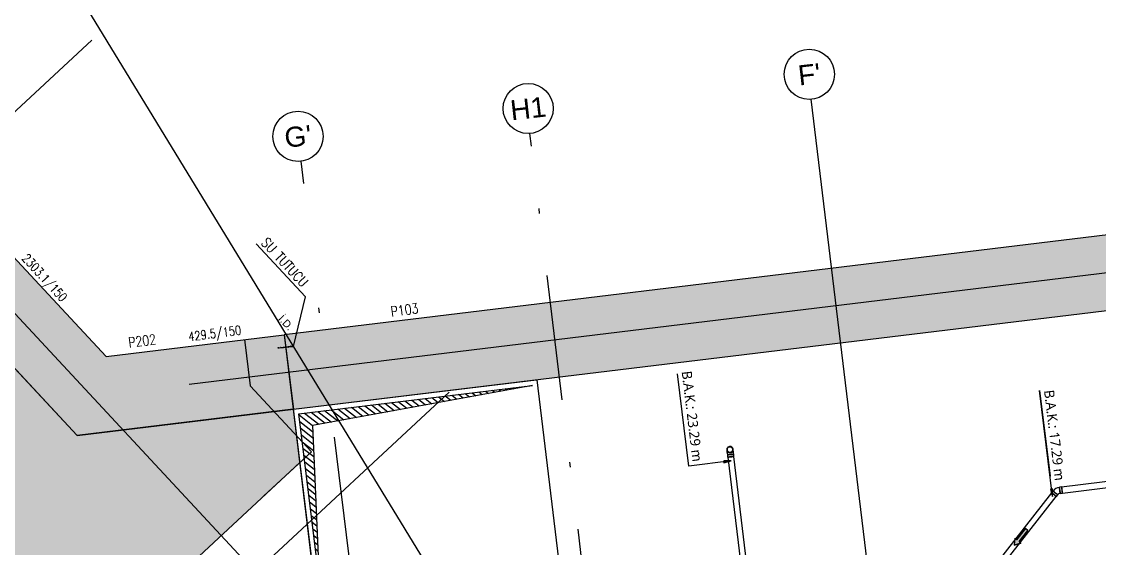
# Model space of a CAD drawing. Header units: millimetres. Extents: x 400382 to 401276, y 4543898 to 4544126.
# Drawn here: x 400429.5 to 400451.01, y 4544090.48 to 4544100.99 of the extents above; entities that cross this region are included whole.
import ezdxf
from ezdxf.enums import TextEntityAlignment as Align

# ---------------------------------------------------------------- set-up
doc = ezdxf.new("R2010")
doc.units = ezdxf.units.MM
for name, pattern in [('ACAD_ISO05W100', [33, 24, -3, 0, -3, 0, -3]), ('AKS', [3, 2.5, -0.25, 0, -0.25]), ('CONTINU', [0]), ('DASHDOT2', [0.5, 0.25, -0.125, 0, -0.125])]:
    doc.linetypes.add(name, pattern=pattern)
for name, color, linetype in [('aks prota', 2, 'AKS'), ('boşluk prota', 2, 'Continuous'), ('boşluk taraması prota', 252, 'Continuous'), ('caks prota', 4, 'Continuous'), ('iderzi_PROTA', 3, 'Continuous'), ('kiriş prota', 6, 'Continuous'), ('kolon tarama prota', 252, 'Continuous'), ('lperde prota', 4, 'Continuous'), ('merdiven prota', 2, 'Continuous'), ('not yazısı prota', 6, 'Continuous'), ('not çizgisi prota', 4, 'Continuous'), ('perde prota', 1, 'Continuous'), ('PRT-AL-TUNEL_EKSENI', 14, 'DASHDOT2'), ('st_s_su tutucu', 2, 'Continuous'), ('st_s_ölçü', 4, 'Continuous'), ('taks prota', 7, 'Continuous'), ('TARAMA', 8, 'Continuous'), ('tperde prota', 6, 'Continuous')]:
    doc.layers.add(name, color=color, linetype=linetype)
doc.styles.add('OLCU', font='romanstw.shx')
doc.styles.add('Segoe UI Light_1', font='', dxfattribs={"height": 199.9999999999999})
doc.styles.add('TAKS', font='Arial Unicode.ttf')
doc.styles.add('text25_PROTA', font='Arial.ttf', dxfattribs={"height": 25})
doc.styles.add('tkolon', font='romanstw.shx')
doc.styles.add('TSIMPLEX', font='romanstw.shx')
doc.styles.get('Segoe UI Light_1').set_extended_font_data('Segoe UI Light')
doc.dimstyles.new('1-50', dxfattribs={"dimtxt": 10, "dimasz": 4, "dimexe": 4, "dimexo": 8, "dimgap": 4, "dimtad": 1, "dimdec": 1, "dimrnd": 0.05, "dimzin": 9, "dimdsep": 46, "dimtxsty": 'OLCU', "dimblk1": 'OBLIQUE', "dimblk2": 'OBLIQUE', "dimsah": 1, "dimcen": 2, "dimdle": 4, "dimclrd": 4, "dimclre": 4, "dimclrt": 3, "dimadec": 1, "dimazin": 0, "dimtfac": 1, "dimtdec": 1, "dimtix": 1, "dimtmove": 2, "dimatfit": 3, "dimldrblk": 'OBLIQUE', "dimfxl": 1, "dimtvp": 1, "dimtolj": 1, "dimtzin": 1, "dimarcsym": 0})

# ---------------------------------------------------------------- blocks, each defined once
blk = doc.blocks.new('Flow Direction - Flow Direction _25mm_-1035271-_17_70 m  ARA KAT')
at = {"layer": 'TARAMA'}
blk.add_hatch(color=256, dxfattribs=at).paths.add_polyline_path([(0, 1.015187933717243e-13), (-117.0416345659798, -78.02775637731982), (-117.0416345659799, -29.99999999999993), (-400.0000000000001, -29.99999999999991), (-400, 30.00000000000008), (-117.04163456598, 30.00000000000008), (-117.0416345659799, 78.02775637732009)], flags=0)
for p, q in [((-117.04163456598, 30.00000000000009), (-400, 30.00000000000008)), ((-400, 30.00000000000008), (-400.0000000000001, -29.99999999999991)), ((-117.0416345659798, 30.00000000000008), (-399.9999999999999, 30.00000000000008)), ((-399.9999999999999, 30.00000000000008), (-400, -29.99999999999991)), ((-1.691979889528737e-14, 8.459899447643693e-14), (-117.0416345659799, 78.02775637732009)), ((-117.0416345659799, 78.02775637732012), (-117.04163456598, 30.00000000000008)), ((-117.0416345659798, 78.02775637732002), (0, 8.459899447643693e-14)), ((-117.0416345659798, 30.00000000000008), (-117.0416345659798, 78.02775637732002)), ((-117.0416345659798, -78.02775637731985), (0, 1.015187933717243e-13)), ((-117.0416345659798, -78.02775637731985), (0, 8.459899447643693e-14)), ((-400.0000000000001, -29.99999999999991), (-117.0416345659799, -29.99999999999993)), ((-117.0416345659799, -29.99999999999993), (-400, -29.99999999999991)), ((-117.0416345659799, -29.99999999999993), (-117.0416345659798, -78.02775637731982)), ((-117.0416345659799, -29.99999999999993), (-117.0416345659798, -78.02775637731988))]:
    blk.add_line(p, q, dxfattribs=at)
blk = doc.blocks.new('17.60 mekanik')
at = {"layer": 'kolon tarama prota'}
for points in [[(135013.2441315482, 64918.48050282424), (135002.2696275802, 64928.89491822713), (134999.9481256849, 64925.69964499013)], [(134524.9357771606, 64497.50110369839), (134514.5213617577, 64486.52659973041), (134517.7166349947, 64484.20509783513)]]:
    blk.add_hatch(color=256, dxfattribs=at).paths.add_polyline_path(points, flags=0)
for p, q in [((135180.576409672, 65176.41587291437), (135012.0633308018, 64944.47751779448)), ((135021.6097313354, 64937.54165181742), (135190.1228102056, 65169.48000693732)), ((134840.8039877252, 65043.76560084699), (134980.4669745325, 64942.2945013432)), ((135013.2441315482, 64918.48050282424), (134840.8039877252, 65043.76560084699)), ((135011.6787241226, 64944.75695090341), (135009.0661493379, 64941.16105020381)), ((135002.2696275802, 64928.89491822713), (134999.9481256849, 64925.69964499013)), ((134999.9481256849, 64925.69964499013), (135013.2441315482, 64918.48050282424)), ((135013.2441315482, 64918.48050282424), (135002.2696275802, 64928.89491822713)), ((135005.5299273071, 64926.43162527189), (135006.2252437385, 64922.04157009508)), ((135006.6947907758, 64922.11593903851), (135034.4609979282, 64746.80700659411)), ((135018.8190602321, 64924.03623466962), (135018.1237438008, 64928.42628984642)), ((135046.1157203472, 64748.6529332818), (135018.3495131948, 64923.9618657262)), ((135019.3817632298, 64933.66631800888), (135021.9943380145, 64937.26221870849)), ((134474.7143324854, 64428.37721522749), (134324.9073751158, 64537.21834074758)), ((134521.9767095032, 64507.53141997847), (134518.3808087538, 64510.14399479944)), ((134524.9357771606, 64497.50110369839), (134474.7143324854, 64428.37721522749)), ((134510.8860765589, 64499.82838090756), (134514.4819773083, 64497.21580608659)), ((134524.9357771606, 64497.50110369839), (134514.5213617577, 64486.52659973041)), ((134514.7614104173, 64497.60041276572), (134888.7923873668, 64225.85100122044)), ((134517.7166349947, 64484.20509783513), (134524.9357771606, 64497.50110369839)), ((134895.7282533439, 64235.39740175407), (134521.6972763943, 64507.14681329935)), ((134514.5213617577, 64486.52659973041), (134517.7166349947, 64484.20509783513))]:
    blk.add_line(p, q, dxfattribs=at)
at = {"layer": 'kolon tarama prota', "flags": 128}
for points in [[(135009.6004241609, 64940.7728768232), (135007.4957549649, 64937.06916662359), (135006.4760021493, 64933.99698325678)], [(135006.4760021493, 64933.99698325678), (135005.9481880332, 64929.76987355684), (135006.1821966873, 64926.53493459248)], [(135017.4714744206, 64928.32298052583), (135017.5220094313, 64931.01695301448), (135017.5897437219, 64931.32684313701)], [(135017.5897437219, 64931.32684313702), (135018.6677925661, 64933.7962276024), (135018.8474884067, 64934.05449138949)], [(134503.31189828, 64506.14764283421), (134501.7524122186, 64507.86122236698), (134501.0013831898, 64510.05309530779), (134501.1822538348, 64512.36299517586), (134502.047558874, 64514.13036767391)], [(134502.047558874, 64514.13036767391), (134503.7611384068, 64515.6898537353), (134505.9530113476, 64516.44088276411), (134508.2629112156, 64516.26001211906), (134510.0302837137, 64515.39470707991)], [(134510.0302837137, 64515.39470707991), (134510.4125115696, 64515.11700228722), (134511.522864859, 64514.31028340131), (134513.2558058948, 64513.05122804031), (134515.4466208053, 64511.45950783685), (134517.8870753815, 64509.68641379955), (134517.9926353732, 64509.60971997635)], [(134510.0302837137, 64515.39470707991), (134511.5897697751, 64513.68112754714), (134512.3407988039, 64511.48925460633), (134512.1599281588, 64509.17935473825), (134511.2946231197, 64507.41198224021)], [(134511.2946231197, 64507.41198224021), (134509.5810435869, 64505.85249617883), (134507.3891706461, 64505.10146715001), (134505.079270778, 64505.28233779506), (134503.31189828, 64506.14764283421)], [(134511.2742499395, 64500.36265573064), (134508.8282460558, 64502.13978157579), (134506.6223759478, 64503.74244002049), (134504.8663048021, 64505.01830039005), (134503.7269449782, 64505.84609375683), (134503.3125911981, 64506.14713939974), (134503.31189828, 64506.14764283421)]]:
    blk.add_lwpolyline(points, dxfattribs=at)
at = {"layer": 'kolon tarama prota'}
for centre, radius, start, end in [((134506.6710909968, 64510.77117495706), 6.375400000000475, 143.9999999985069, 323.9999999985069), ((134506.6710909968, 64510.77117495706), 6.375400000000306, 143.9999999985069, 323.9999999985069), ((134506.673157385, 64510.7724892278), 5.899999999999849, 143.9999999985069, 323.9999999985069), ((134506.6710909968, 64510.77117495706), 5.714999999999193, 143.9999999985069, 323.9999999985069), ((134506.6710909968, 64510.77117495706), 6.375399999999857, 323.9999999985069, 143.9999999985069), ((134506.6710909968, 64510.77117495706), 6.375400000000007, 323.9999999985069, 143.9999999985069), ((134506.673157385, 64510.7724892278), 5.9, 323.9999999985069, 143.9999999985069), ((134506.6710909968, 64510.77117495706), 5.715000000000959, 323.9999999985069, 143.9999999985069)]:
    blk.add_arc(centre, radius, start, end, dxfattribs=at)
for centre, major_axis, ratio, start_param, end_param in [((135014.2239562838, 64937.41368410634), (5.157806945937745, -3.747366097465361), 0.01000088606636005, 3.145733172222385, 6.287325825846419), ((135014.2239562838, 64937.41368410634), (-5.157806945937617, 3.747366097466312), 0.01000088606670028, 3.145733172269719, 6.287325825825284), ((135014.2239562838, 64937.41368410634), (-4.623532122852716, 3.359192716852057), 0.01000088606646451, 0.004140518645709079, 3.145733172235497), ((135014.2239562838, 64937.41368410634), (-4.623532122852344, 3.359192716851794), 0.01000088606671993, 3.145733172235501, 6.287325825825301), ((135016.8365310685, 64941.00958480595), (5.157806945938113, -3.747366097465629), 0.01000088606635839, 3.145733172233797, 6.287325825835008), ((135016.8365310685, 64941.00958480595), (5.157806945937748, -3.747366097465364), 0.01000088606658782, 0.004140518655327055, 3.145733172233702), ((135016.8365310685, 64941.00958480595), (4.773200266812055, -3.467932988525624), 0.01001067891207902, 3.141592653589793, 4.712388980384683), ((135016.8365310685, 64941.00958480595), (-4.773200266812052, 3.467932988525627), 0.0100106789119557, 4.712388980384747, 6.283185307179661), ((135016.8365310685, 64941.00958480595), (4.773200266811759, -3.46793298852541), 0.01001067891207964, 4.712388980384683, 6.283185307179586), ((135016.8365310685, 64941.00958480595), (-4.773200266811759, 3.467932988525413), 0.01001067891195632, 3.141592653589861, 4.712388980384747), ((135011.8268355539, 64927.42895755915), (6.296908246812698, 0.9973322872663145), 0.00999950003832044, 3.137448788441132, 6.279041442016792), ((135011.8268355539, 64927.42895755915), (6.296908246812709, 0.9973322872653914), 0.009999500038109399, 6.279041442031026, 9.420634095634949), ((135011.8268355539, 64927.42895755915), (5.644638866664551, 0.8940229666733858), 0.009999500038258977, 3.137448788441238, 6.279041442009646), ((135011.8268355539, 64927.42895755915), (5.644638866664931, 0.8940229666722234), 0.00999950003842831, 6.279041442030841, 9.420634095642018), ((135012.5221519853, 64923.03890238235), (6.296908246812346, 0.9973322872656827), 0.009999500038361867, 3.137448788431927, 6.279041442030791), ((135012.5221519853, 64923.03890238235), (6.296908246813004, 0.997332287265186), 0.009999500038189857, 6.279041442040032, 9.420634095620748), ((135012.5221519853, 64923.03890238235), (5.827361209494371, 0.9229633438433051), 0.00999950003736372, 1.570796326794943, 3.141592653589835), ((135012.5221519853, 64923.03890238235), (5.827361209494371, 0.9229633438433051), 0.00999950003736372, 3.141592653589835, 4.712388980384731), ((135012.5221519853, 64923.03890238235), (5.827361209495209, 0.9229633438454031), 0.009999500037536163, 0, 1.570796326794766), ((135012.5221519853, 64923.03890238235), (5.827361209495211, 0.9229633438453959), 0.009999500037307256, 4.712388980384673, 6.283185307179586), ((134514.6334426563, 64504.98618785349), (3.74736609746566, 5.157806945937977), 0.00999950003754499, 4.712388980384569, 7.853981633974483), ((134514.6334426563, 64504.98618785349), (3.3591927168513, 4.623532122852236), 0.009999500037539034, 4.712388980384556, 7.853981633974674), ((134514.6334426563, 64504.98618785349), (3.747366097465446, 5.157806945937683), 0.009999500037545558, 1.570796326794897, 4.712388980384569), ((134514.6334426563, 64504.98618785349), (-3.359192716851524, -4.623532122852526), 0.0099995000375384, 4.712388980384876, 7.853981633974358), ((134518.2293434058, 64502.37361303253), (-3.747366097464815, -5.157806945936789), 0.009999500037547272, 4.712388980384571, 7.853981633974707), ((134518.2293434058, 64502.37361303253), (3.467932988525678, 4.773200266812127), 0.009999500037353708, 1.570796326795015, 3.141592653597496), ((134518.2293434058, 64502.37361303253), (3.467932988525678, 4.773200266812127), 0.009999500037646597, 3.141592653597496, 4.712388980384685), ((134518.2293434058, 64502.37361303253), (3.747366097466515, 5.157806945939154), 0.009999500037314457, 4.712388980384912, 7.853981633974369), ((134518.2293434058, 64502.37361303253), (3.467932988525986, 4.773200266811004), 0.0099995000374166, 8.544216796052228e-16, 1.570796326794898), ((134518.2293434058, 64502.37361303253), (3.467932988525986, 4.773200266811004), 0.00999950003764783, 4.712388980384685, 6.283185307179587)]:
    blk.add_ellipse(centre, major_axis=major_axis, ratio=ratio, start_param=start_param, end_param=end_param, dxfattribs=at)
at = {"layer": 'kolon tarama prota', "xscale": 0.1, "yscale": 0.1, "zscale": 0.1, "rotation": 279.0000000010492}
blk.add_blockref('Flow Direction - Flow Direction _25mm_-1035271-_17_70 m  ARA KAT', (135032.6206463079, 64796.14200342501), dxfattribs=at)
at = {"layer": 'kolon tarama prota', "char_height": 20, "attachment_point": 1, "rotation": 323.999999999999, "line_spacing_factor": 1.142578849721707, "style": 'Segoe UI Light_1'}
for s, insert, width in [('B.A.K.: 17.29 m', (134858.6879769373, 65066.11594562325), 207.1240739468078), ('B.A.K.: 23.29 m', (134338.6276877322, 64562.5937736435), 213.156813964676)]:
    blk.add_mtext(s, dxfattribs=dict(at, insert=insert, width=width))
blk = doc.blocks.new('_Oblique')
at = {"layer": 'st_s_ölçü', "lineweight": -2}
blk.add_line((-0.5, -0.5), (0.5, 0.5), dxfattribs=at)
blk = doc.blocks.new('D')
at = {"layer": 'st_s_su tutucu', "linetype": 'CONTINU', "ltscale": 0.2}
for p, q in [((-39987.83090962706, 52508.18991963421), (-39992.63090966878, 52508.18991966914)), ((-39992.63090966878, 52508.18991966914), (-39992.63090980848, 52507.38991968935)), ((-39992.63090980848, 52507.38991968935), (-39990.63090962501, 52506.05655179494)), ((-39990.63090992199, 52478.65671955824), (-39991.93117670823, 52478.6567195757)), ((-39991.93117670823, 52478.6567195757), (-39991.93117659182, 52477.72311959402)), ((-39991.93117659182, 52477.72311959402), (-39990.63090987367, 52477.72311951835)), ((-39990.6309096902, 52498.50671976196), (-39991.53117650332, 52498.50671977942)), ((-39991.53117650332, 52498.50671977942), (-39991.53117639622, 52497.87311976865)), ((-39991.53117639622, 52497.87311976865), (-39990.63090970417, 52497.87311978029)), ((-39990.63090980196, 52488.50671968629), (-39991.53117661508, 52488.50671963972)), ((-39991.53117661508, 52488.50671963972), (-39991.53117662905, 52487.87311965806)), ((-39991.53117662905, 52487.87311965806), (-39990.630909937, 52487.87311964059)), ((-39991.53117661508, 52467.87311965223), (-39991.53117662905, 52468.5067196339)), ((-39991.53117662905, 52468.5067196339), (-39990.630909937, 52468.50671965136)), ((-39990.63090962501, 52506.05655179494), (-39990.6309096902, 52498.50671976196)), ((-39990.63090970417, 52497.87311978029), (-39990.63090980196, 52488.50671968629)), ((-39990.630909937, 52487.87311964059), (-39990.63090992199, 52478.65671955824)), ((-39990.630909937, 52468.50671965136), (-39990.63090992199, 52477.72311973372)), ((-39989.83090974534, 52506.05655187643), (-39987.83090964103, 52507.38991968935)), ((-39989.83090955907, 52498.50671965136), (-39989.83090974534, 52506.05655187643)), ((-39988.9306429881, 52498.50671966883), (-39989.83090955907, 52498.50671965136)), ((-39989.83090992229, 52488.50671961062), (-39989.83090981984, 52497.87311973373)), ((-39989.83090981984, 52497.87311973373), (-39988.93064300207, 52497.87311962313)), ((-39988.93064335132, 52488.50671965136), (-39989.83090992229, 52488.50671961062)), ((-39989.83091007002, 52478.65671960481), (-39989.8309099316, 52487.87311978029)), ((-39989.8309099316, 52487.87311978029), (-39988.93064311383, 52487.87311964059)), ((-39988.53064343977, 52478.65671965137), (-39989.83091007002, 52478.65671960481)), ((-39989.83090998934, 52477.72311965805), (-39988.53064344908, 52477.72311964058)), ((-39989.83091007002, 52477.72311968715), (-39989.8309099316, 52468.50671951166)), ((-39989.8309099316, 52468.50671951166), (-39988.93064311383, 52468.50671965136)), ((-39988.93064300207, 52497.87311962313), (-39988.9306429881, 52498.50671966883)), ((-39988.93064311383, 52487.87311964059), (-39988.93064335132, 52488.50671965136)), ((-39988.93064311383, 52468.50671965136), (-39988.93064335132, 52467.87311964059)), ((-39988.53064344908, 52477.72311964058), (-39988.53064343977, 52478.65671965137)), ((-39987.83090964103, 52507.38991968935), (-39987.83090962706, 52508.18991963421)), ((-39992.63090980848, 52448.98991960261), (-39990.63090962501, 52450.32328749701)), ((-39992.63090966878, 52448.18991962282), (-39992.63090980848, 52448.98991960261)), ((-39987.83090962706, 52448.18991965774), (-39992.63090966878, 52448.18991962282)), ((-39990.63090980196, 52467.87311960567), (-39991.53117661508, 52467.87311965223)), ((-39991.53117650332, 52457.87311951254), (-39991.53117639622, 52458.50671952331)), ((-39991.53117639622, 52458.50671952331), (-39990.63090970417, 52458.50671951166)), ((-39990.6309096902, 52457.87311953), (-39991.53117650332, 52457.87311951254)), ((-39990.63090970417, 52458.50671951166), (-39990.63090980196, 52467.87311960567)), ((-39990.63090962501, 52450.32328749701), (-39990.6309096902, 52457.87311953)), ((-39988.93064335132, 52467.87311964059), (-39989.83090992229, 52467.87311968134)), ((-39989.83090992229, 52467.87311968134), (-39989.83090981984, 52458.50671955823)), ((-39989.83090981984, 52458.50671955823), (-39988.93064300207, 52458.50671966883)), ((-39988.9306429881, 52457.87311962313), (-39989.83090955907, 52457.87311964059)), ((-39989.83090955907, 52457.87311964059), (-39989.83090974534, 52450.32328741552)), ((-39989.83090974534, 52450.32328741552), (-39987.83090964103, 52448.98991960261)), ((-39988.93064300207, 52458.50671966883), (-39988.9306429881, 52457.87311962313)), ((-39987.83090964103, 52448.98991960261), (-39987.83090962706, 52448.18991965774))]:
    blk.add_line(p, q, dxfattribs=at)

msp = doc.modelspace()

# ---------------------------------------------------------------- hatches: boundary and pattern name
at = {"layer": 'boşluk taraması prota', "ltscale": 2}
h = msp.add_hatch(dxfattribs=at)
h.set_pattern_fill('ANSI31', color=256, scale=0.03, angle=-83.07600604111329, style=0)
h.set_pattern_definition([(321.9239939588867, (399942.0926322984, 4544740.687747188), (0.05874127254576235, 0.07498016670896689), [])])
h.paths.add_polyline_path([(400439.6946546137, 4544093.732274136), (400435.3036894565, 4544092.931004036), (400435.4373567472, 4544089.861413005), (400435.0359869706, 4544093.16654842)])
at = {"layer": 'kolon tarama prota'}
h = msp.add_hatch(color=256, dxfattribs=at)
h.dxf.hatch_style = 1
h.paths.add_polyline_path([(400440.7516393499, 4544045.263444385), (400441.0592837702, 4544042.730103491), (400395.594529327, 4544091.61493662), (400416.0245210165, 4544110.61560607), (400431.1884057503, 4544094.311020598), (400434.7429687753, 4544094.74268042), (400434.9237976288, 4544093.253620003), (400430.6105204253, 4544092.729823278), (400415.7433674615, 4544108.715355381), (400397.5101490719, 4544091.757768668)])
h = msp.add_hatch(color=256, dxfattribs=at)
h.dxf.hatch_style = 1
h.paths.add_polyline_path([(400485.118386575, 4544034.121611849), (400477.1315568574, 4544099.890275298), (400434.7429687753, 4544094.74268042), (400434.9237976288, 4544093.253620003), (400475.8233252931, 4544098.220386026), (400483.3804365937, 4544035.990298833)])
h = msp.add_hatch(dxfattribs=at)
h.set_pattern_fill('DOTS', color=2, scale=0.1, angle=-47.07600604115969)
h.set_pattern_definition([(312.9239939588403, (398997.3648814661, 4544993.930188749), (0.1703024845281056, 0.04999016791884531), [0, -0.15875])])
h.paths.add_polyline_path([(400422.9105564142, 4544086.839251921), (400423.3191729616, 4544086.399897261), (400420.9759481088, 4544084.220609007), (400420.5673315614, 4544084.659963667)])
h.paths.add_polyline_path([(400426.678509952, 4544084.403060412), (400425.1121456316, 4544086.087254232), (400426.5034353891, 4544087.381206632), (400428.0697997091, 4544085.697012812), (400435.0536089428, 4544092.192221072), (400434.9237976288, 4544093.253620003), (400430.6105204253, 4544092.729823278), (400427.4910934907, 4544096.083908591), (400409.2578751012, 4544079.126321877), (400414.7060957327, 4544073.268259743)])

# ---------------------------------------------------------------- linework, layer by layer
at = {"layer": 'aks prota', "ltscale": 10}
for p, q in [((400524.7599808755, 4543992.599262115), (400411.7644162853, 4544114.094899494)), ((400404.6249536565, 4544076.183168596), (400430.9016879061, 4544100.621531043)), ((400432.8479693122, 4544093.757045073), (400479.2073851731, 4544099.386850227)), ((400454.2144428613, 4544025.648611085), (400445.253322605, 4544099.440205881)), ((400442.3891335498, 4544038.00062226), (400435.0780764213, 4544098.20454205)), ((400411.4352294453, 4544068.860590929), (400438.0340885469, 4544093.598541744))]:
    msp.add_line(p, q, dxfattribs=at)
at = {"layer": 'boşluk prota', "ltscale": 0.05}
msp.add_lwpolyline([(400439.6946546137, 4544093.732274136), (400435.3036894565, 4544092.931004036), (400435.4373567472, 4544089.861413005), (400435.0359869706, 4544093.16654842)], close=True, dxfattribs=at)
at = {"layer": 'caks prota', "ltscale": 0.05}
for centre in [(400445.2176514664, 4544099.938931828), (400439.6088572289, 4544099.257809814), (400435.0178001374, 4544098.700895524)]:
    msp.add_circle(centre, 0.5, dxfattribs=at)
at = {"layer": 'iderzi_PROTA', "linetype": 'ACAD_ISO05W100', "lineweight": 30, "ltscale": 2}
msp.add_lwpolyline([(400434.7438723617, 4544094.74279015), (400435.406985302, 4544089.282294147), (400434.6123484531, 4544089.185794858), (400434.9251276106, 4544086.610171257), (400435.119615715, 4544085.008631831), (400436.3433780773, 4544083.692812445), (400435.3873790838, 4544082.803697014), (400436.178357929, 4544076.290250108), (400438.6396648493, 4544073.644465912), (400436.7125464641, 4544071.852172504), (400436.7125464641, 4544071.852172504)], dxfattribs=at)
at = {"layer": 'iderzi_PROTA', "linetype": 'ACAD_ISO05W100', "ltscale": 2}
for points in [[(400434.7438723617, 4544094.74279015), (400434.9247226682, 4544093.253553074)], [(400433.9492355138, 4544094.646290863), (400433.9492355138, 4544094.646290863), (400434.061319503, 4544093.723319618)], [(400434.061319503, 4544093.723319617), (400435.2850817163, 4544092.407500092), (400434.3290828723, 4544091.518384799)]]:
    msp.add_lwpolyline(points, dxfattribs=at)
at = {"layer": 'kiriş prota'}
for points in [[(400427.4910934907, 4544096.083908591), (400430.6105204253, 4544092.729823278), (400433.1855799747, 4544093.042533938), (400434.9247226682, 4544093.253553074), (400434.3072165586, 4544093.178743493), (400434.3072598102, 4544093.178633126)], [(400439.7819443895, 4544093.843623526), (400440.2642780775, 4544089.872373232), (400435.406985302, 4544089.282294147), (400434.9246516135, 4544093.253544441), (400439.7773659793, 4544093.843067732)], [(400435.0536089428, 4544092.192221072), (400428.0697997091, 4544085.697012812)]]:
    msp.add_lwpolyline(points, dxfattribs=at)
at = {"layer": 'perde prota'}
for points in [[(400440.7516393499, 4544045.263444385), (400441.0592837702, 4544042.730103491), (400395.594529327, 4544091.61493662), (400416.0245210165, 4544110.61560607), (400431.1884057503, 4544094.311020598), (400434.7429687753, 4544094.74268042), (400434.9237976288, 4544093.253620003), (400430.6105204253, 4544092.729823278), (400415.7433674615, 4544108.715355381), (400397.5101490719, 4544091.757768668)], [(400485.118386575, 4544034.121611849), (400477.1315568574, 4544099.890275298), (400434.7438723617, 4544094.74279015), (400434.9247012152, 4544093.253729733), (400475.8233252931, 4544098.220386026), (400483.3804365937, 4544035.990298833)]]:
    msp.add_lwpolyline(points, close=True, dxfattribs=at)
at = {"layer": 'PRT-AL-TUNEL_EKSENI', "ltscale": 10}
msp.add_line((400447.6681645978, 4544032.687332056), (400439.6445283676, 4544098.759083867), dxfattribs=at)

# ---------------------------------------------------------------- block references
at = {"layer": 'merdiven prota', "xscale": 0.01, "yscale": 0.01, "zscale": 0.01, "rotation": 312.9239939588403}
msp.add_blockref('17.60 mekanik', (399055.2216017991, 4544638.04734298), dxfattribs=at)
at = {"layer": 'st_s_ölçü', "xscale": 0.004999999999999998, "yscale": 0.004999999999999998, "zscale": 0.004999999999999998, "rotation": 276.9239943718327}
msp.add_blockref('D', (400198.4004159952, 4543864.369699236), dxfattribs=at)

# ---------------------------------------------------------------- texts
at = {"layer": 'iderzi_PROTA', "linetype": 'ACAD_ISO05W100', "style": 'text25_PROTA'}
msp.add_text('İ.D.', height=0.15, rotation=312.9239939495117, dxfattribs=at).set_placement((400434.6108193938, 4544095.050850169))
msp.add_text('İ.D.', height=0.15, rotation=312.9239939495117, dxfattribs=at).set_placement((400434.6108193938, 4544095.050850169))
at = {"layer": 'lperde prota', "style": 'tkolon', "width": 0.8}
for s, height, rotation, p in [('2303.1/150', 0.1799999999999999, 312.5635092588148, (400429.5618835916, 4544096.317093922)), ('429.5/150', 0.18, 7.393285209181323, (400432.8288894068, 4544094.70163084))]:
    msp.add_text(s, height=height, rotation=rotation, dxfattribs=at).set_placement(p, align=Align.MIDDLE_LEFT)
at = {"layer": 'not yazısı prota', "ltscale": 0.05, "style": 'TSIMPLEX', "width": 0.8}
msp.add_text('SU TUTUCU', height=0.2, rotation=312.9239939495117, dxfattribs=at).set_placement((400434.2688138904, 4544096.564807725))
at = {"layer": 'taks prota', "style": 'TAKS'}
for s, p in [("F'", (400445.2176514664, 4544099.938931828)), ('H1', (400439.6088572289, 4544099.257809814)), ("G'", (400435.0178001374, 4544098.700895524))]:
    msp.add_text(s, height=0.4, rotation=6.429161453439578, dxfattribs=at).set_placement(p, align=Align.MIDDLE_CENTER)
at = {"layer": 'tperde prota', "style": 'tkolon', "width": 0.8}
for s, p in [('P103', (400436.8670043447, 4544095.202085476)), ('P202', (400431.6332617016, 4544094.583347507))]:
    msp.add_text(s, height=0.2, rotation=7.393285209181323, dxfattribs=at).set_placement(p, align=Align.MIDDLE_LEFT)

# ---------------------------------------------------------------- leaders
at = {"layer": 'not çizgisi prota'}
msp.add_leader([(400434.9250600208, 4544094.507441835), (400435.1652761037, 4544095.500349853), (400434.1856976245, 4544096.553616961)], dimstyle='1-50', override={"dimasz": 12, "dimgap": 4, "dimtad": 0}, dxfattribs=at)

doc.saveas('drawing.dxf')
